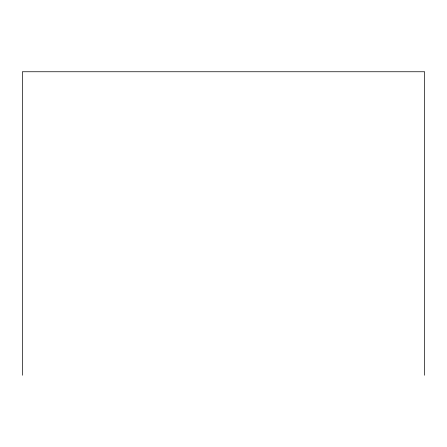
<?xml version="1.0" encoding="UTF-8"?>
<svg xmlns="http://www.w3.org/2000/svg" width="447" height="447" viewBox="0 0 447 447"><rect width="100%" height="100%" fill="white"/><g stroke="black" fill="none" stroke-linecap="round" stroke-linejoin="round"><path stroke-width="0.67" d="M424.65 375.251L424.65 71.749L22.35 71.749L22.35 375.251"/></g></svg>
